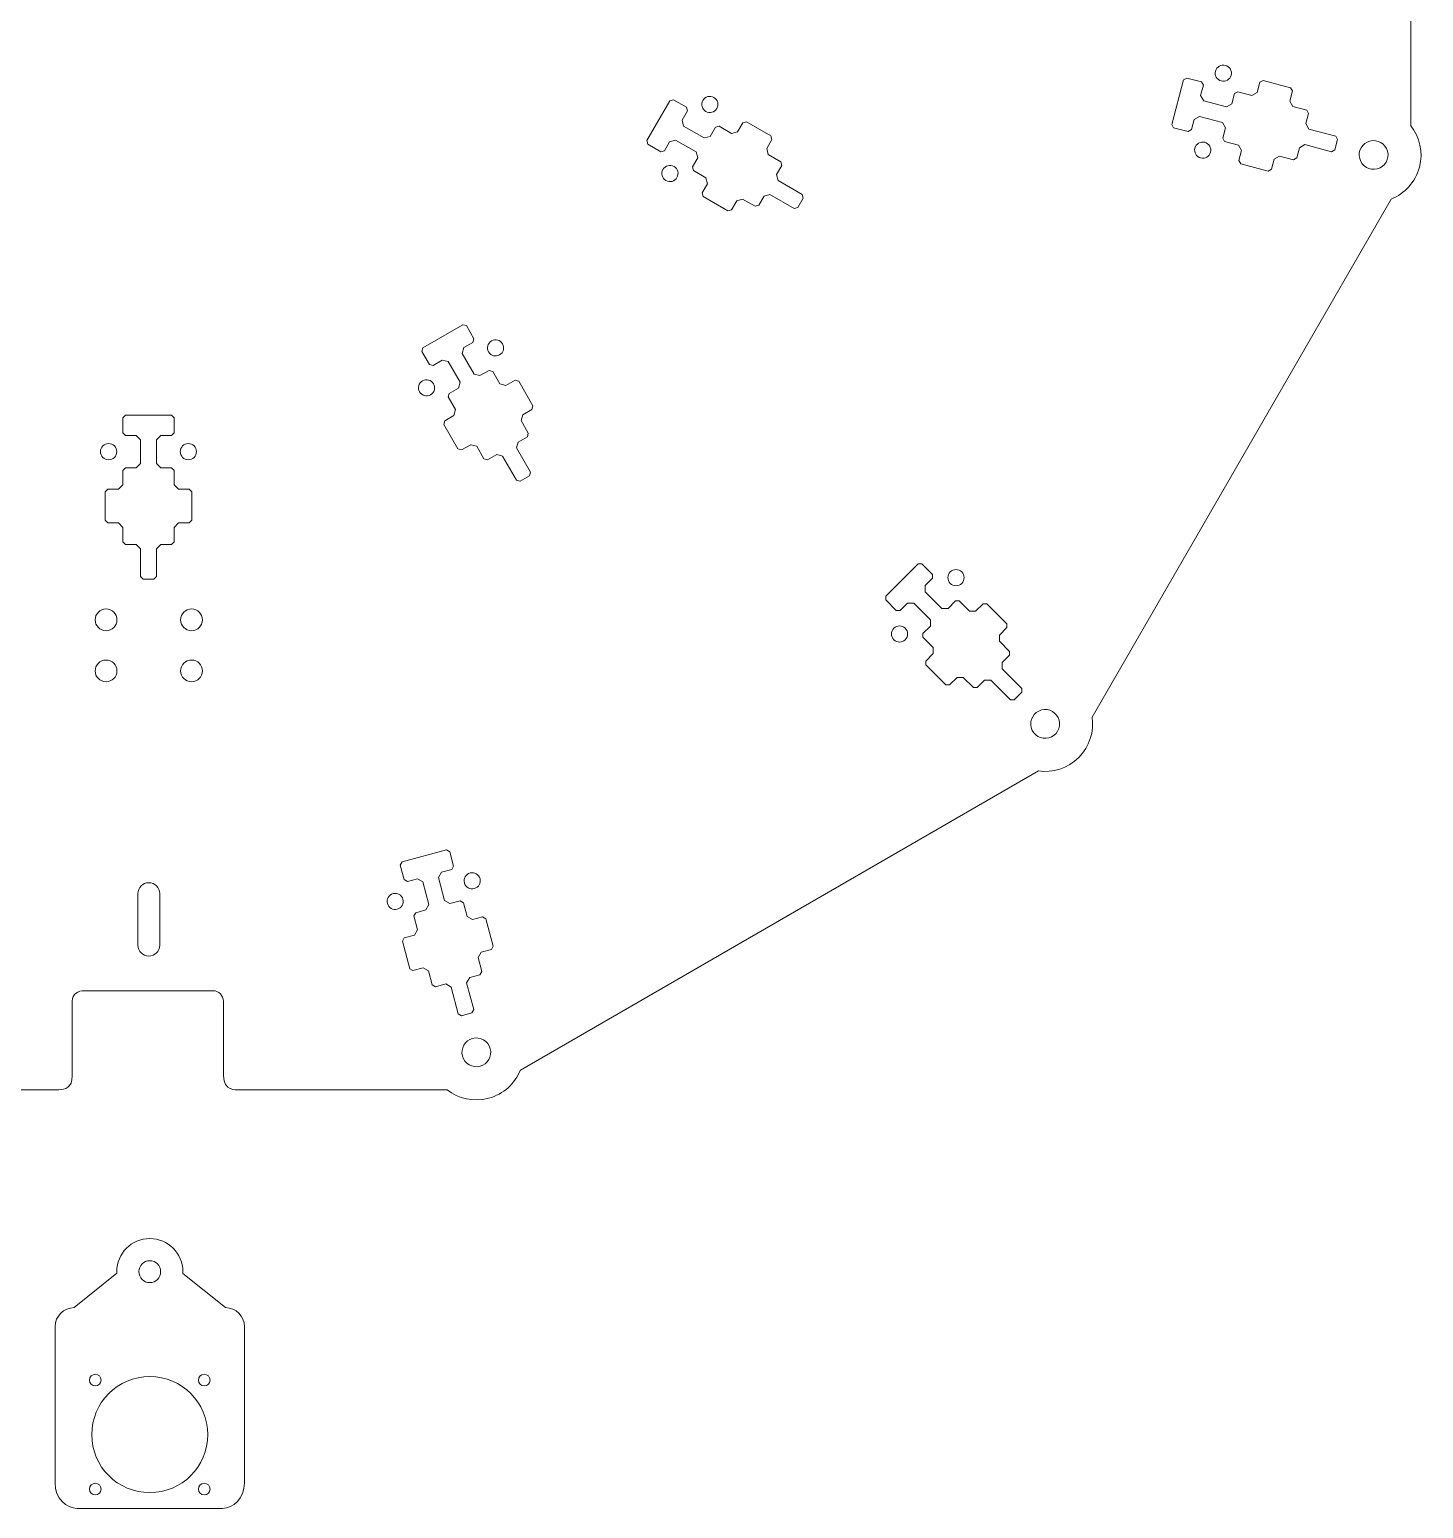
# Model space of a CAD drawing. Header units: inches. Extents: x 45.7 to 111.7, y -58.2 to -25.1.
# Drawn here: x 58.7 to 74.31, y -58.21 to -41.64 of the extents above; entities that cross this region are included whole.
import ezdxf

# ---------------------------------------------------------------- set-up
doc = ezdxf.new("R2010")
doc.units = ezdxf.units.IN
doc.header["$MEASUREMENT"] = 0
doc.layers.add('photopizza_v7_700mm', color=7, linetype='Continuous', lineweight=0)

msp = doc.modelspace()

# ---------------------------------------------------------------- linework, layer by layer
at = {"layer": 'photopizza_v7_700mm', "color": 1, "lineweight": 9, "true_color": 0xff0000}
for points, knots in [([(56.678, -53.517), (56.678, -53.517), (59.029, -53.517), (59.029, -53.517), (59.029, -53.517), (59.029, -53.517), (59.029, -53.517), (59.1, -53.516), (59.18, -53.494), (59.181, -53.362), (59.181, -53.362), (59.181, -52.526), (59.181, -52.526), (59.181, -52.442), (59.246, -52.408), (59.321, -52.408), (59.321, -52.408), (60.756, -52.408), (60.756, -52.408), (60.821, -52.408), (60.874, -52.461), (60.874, -52.526), (60.874, -52.526), (60.874, -53.362), (60.874, -53.362), (60.875, -53.536), (61.027, -53.514), (61.028, -53.517), (61.028, -53.517), (63.379, -53.517), (63.379, -53.517), (63.506, -53.616), (63.677, -53.657), (63.844, -53.612), (64.012, -53.567), (64.14, -53.446), (64.2, -53.297), (64.2, -53.297), (70.003, -49.946), (70.003, -49.946), (70.163, -49.969), (70.331, -49.918), (70.454, -49.796), (70.577, -49.673), (70.627, -49.505), (70.604, -49.345), (70.604, -49.345), (73.955, -43.542), (73.955, -43.542), (74.105, -43.481), (74.225, -43.354), (74.27, -43.186), (74.315, -43.018), (74.274, -42.848), (74.175, -42.721), (74.175, -42.721), (74.175, -36.019), (74.175, -36.019), (74.274, -35.892), (74.315, -35.722), (74.27, -35.554), (74.225, -35.386), (74.105, -35.259), (73.955, -35.199), (73.955, -35.199), (70.604, -29.395), (70.604, -29.395), (70.627, -29.235), (70.577, -29.067), (70.454, -28.944), (70.331, -28.822), (70.163, -28.772), (70.004, -28.794), (70.004, -28.794), (64.2, -25.443), (64.2, -25.443), (64.139, -25.294), (64.012, -25.173), (63.844, -25.128), (63.677, -25.084), (63.506, -25.124), (63.379, -25.223), (63.379, -25.223), (56.677, -25.223), (56.677, -25.223), (56.55, -25.124), (56.38, -25.084), (56.212, -25.128), (56.045, -25.173), (55.917, -25.294), (55.857, -25.443), (55.857, -25.443), (50.053, -28.794), (50.053, -28.794), (49.893, -28.772), (49.726, -28.822), (49.603, -28.945), (49.48, -29.067), (49.43, -29.235), (49.452, -29.395), (49.452, -29.395), (46.102, -35.199), (46.102, -35.199), (45.952, -35.259), (45.832, -35.386), (45.787, -35.554), (45.742, -35.722), (45.782, -35.892), (45.882, -36.019), (45.882, -36.019), (45.882, -42.721), (45.882, -42.721), (45.782, -42.848), (45.742, -43.018), (45.787, -43.186), (45.832, -43.354), (45.952, -43.481), (46.102, -43.542), (46.102, -43.542), (49.452, -49.345), (49.452, -49.345), (49.43, -49.505), (49.48, -49.673), (49.603, -49.796), (49.726, -49.919), (49.894, -49.969), (50.053, -49.946), (50.053, -49.946), (55.857, -53.297), (55.857, -53.297), (55.917, -53.446), (56.044, -53.567), (56.212, -53.612), (56.38, -53.657), (56.551, -53.616), (56.678, -53.517), (56.678, -53.517), (56.678, -53.517), (56.678, -53.517)], [0, 0, 0, 0, 1, 1, 1, 2, 2, 2, 3, 3, 3, 4, 4, 4, 5, 5, 5, 6, 6, 6, 7, 7, 7, 8, 8, 8, 9, 9, 9, 10, 10, 10, 11, 11, 11, 12, 12, 12, 13, 13, 13, 14, 14, 14, 15, 15, 15, 16, 16, 16, 17, 17, 17, 18, 18, 18, 19, 19, 19, 20, 20, 20, 21, 21, 21, 22, 22, 22, 23, 23, 23, 24, 24, 24, 25, 25, 25, 26, 26, 26, 27, 27, 27, 28, 28, 28, 29, 29, 29, 30, 30, 30, 31, 31, 31, 32, 32, 32, 33, 33, 33, 34, 34, 34, 35, 35, 35, 36, 36, 36, 37, 37, 37, 38, 38, 38, 39, 39, 39, 40, 40, 40, 41, 41, 41, 42, 42, 42, 43, 43, 43, 44, 44, 44, 45, 45, 45, 46, 46, 46, 46]), ([(71.986, -42.109), (71.999, -42.06), (72.049, -42.032), (72.097, -42.045), (72.146, -42.058), (72.174, -42.107), (72.161, -42.156), (72.148, -42.204), (72.099, -42.233), (72.05, -42.22), (72.002, -42.207), (71.973, -42.157), (71.986, -42.109), (71.986, -42.109), (71.986, -42.109), (71.986, -42.109)], [0, 0, 0, 0, 1, 1, 1, 2, 2, 2, 3, 3, 3, 4, 4, 4, 5, 5, 5, 5]), ([(71.819, -42.382), (71.819, -42.382), (71.854, -42.442), (71.854, -42.442), (71.854, -42.442), (72.11, -42.51), (72.11, -42.51), (72.11, -42.51), (72.169, -42.476), (72.169, -42.476), (72.169, -42.476), (72.2, -42.362), (72.2, -42.362), (72.2, -42.362), (72.236, -42.34), (72.236, -42.34), (72.236, -42.34), (72.393, -42.382), (72.393, -42.382), (72.393, -42.382), (72.452, -42.348), (72.452, -42.348), (72.452, -42.348), (72.483, -42.234), (72.483, -42.234), (72.483, -42.234), (72.519, -42.213), (72.519, -42.213), (72.519, -42.213), (72.827, -42.295), (72.827, -42.295), (72.827, -42.295), (72.848, -42.331), (72.848, -42.331), (72.848, -42.331), (72.817, -42.446), (72.817, -42.446), (72.817, -42.446), (72.852, -42.505), (72.852, -42.505), (72.852, -42.505), (73.008, -42.547), (73.008, -42.547), (73.008, -42.547), (73.029, -42.584), (73.029, -42.584), (73.029, -42.584), (72.998, -42.698), (72.998, -42.698), (72.998, -42.698), (73.033, -42.758), (73.033, -42.758), (73.033, -42.758), (73.333, -42.838), (73.333, -42.838), (73.333, -42.838), (73.354, -42.875), (73.354, -42.875), (73.354, -42.875), (73.323, -42.992), (73.323, -42.992), (73.323, -42.992), (73.286, -43.013), (73.286, -43.013), (73.286, -43.013), (72.986, -42.933), (72.986, -42.933), (72.986, -42.933), (72.926, -42.967), (72.926, -42.967), (72.926, -42.967), (72.896, -43.081), (72.896, -43.081), (72.896, -43.081), (72.859, -43.102), (72.859, -43.102), (72.859, -43.102), (72.703, -43.061), (72.703, -43.061), (72.703, -43.061), (72.643, -43.095), (72.643, -43.095), (72.643, -43.095), (72.613, -43.209), (72.613, -43.209), (72.613, -43.209), (72.576, -43.23), (72.576, -43.23), (72.576, -43.23), (72.269, -43.148), (72.269, -43.148), (72.269, -43.148), (72.248, -43.111), (72.248, -43.111), (72.248, -43.111), (72.278, -42.997), (72.278, -42.997), (72.278, -42.997), (72.244, -42.938), (72.244, -42.938), (72.244, -42.938), (72.088, -42.896), (72.088, -42.896), (72.088, -42.896), (72.067, -42.859), (72.067, -42.859), (72.067, -42.859), (72.097, -42.745), (72.097, -42.745), (72.097, -42.745), (72.063, -42.685), (72.063, -42.685), (72.063, -42.685), (71.807, -42.617), (71.807, -42.617), (71.807, -42.617), (71.747, -42.651), (71.747, -42.651), (71.747, -42.651), (71.717, -42.765), (71.717, -42.765), (71.717, -42.765), (71.68, -42.787), (71.68, -42.787), (71.68, -42.787), (71.517, -42.743), (71.517, -42.743), (71.517, -42.743), (71.496, -42.706), (71.496, -42.706), (71.496, -42.706), (71.629, -42.209), (71.629, -42.209), (71.629, -42.209), (71.666, -42.188), (71.666, -42.188), (71.666, -42.188), (71.829, -42.231), (71.829, -42.231), (71.829, -42.231), (71.85, -42.268), (71.85, -42.268), (71.85, -42.268), (71.819, -42.382), (71.819, -42.382), (71.819, -42.382), (71.819, -42.382), (71.819, -42.382)], [0, 0, 0, 0, 1, 1, 1, 2, 2, 2, 3, 3, 3, 4, 4, 4, 5, 5, 5, 6, 6, 6, 7, 7, 7, 8, 8, 8, 9, 9, 9, 10, 10, 10, 11, 11, 11, 12, 12, 12, 13, 13, 13, 14, 14, 14, 15, 15, 15, 16, 16, 16, 17, 17, 17, 18, 18, 18, 19, 19, 19, 20, 20, 20, 21, 21, 21, 22, 22, 22, 23, 23, 23, 24, 24, 24, 25, 25, 25, 26, 26, 26, 27, 27, 27, 28, 28, 28, 29, 29, 29, 30, 30, 30, 31, 31, 31, 32, 32, 32, 33, 33, 33, 34, 34, 34, 35, 35, 35, 36, 36, 36, 37, 37, 37, 38, 38, 38, 39, 39, 39, 40, 40, 40, 41, 41, 41, 42, 42, 42, 43, 43, 43, 44, 44, 44, 45, 45, 45, 46, 46, 46, 47, 47, 47, 48, 48, 48, 49, 49, 49, 49]), ([(66.244, -42.438), (66.269, -42.394), (66.324, -42.38), (66.368, -42.405), (66.411, -42.43), (66.426, -42.485), (66.401, -42.528), (66.376, -42.572), (66.32, -42.586), (66.277, -42.561), (66.234, -42.536), (66.219, -42.481), (66.244, -42.438), (66.244, -42.438), (66.244, -42.438), (66.244, -42.438)], [0, 0, 0, 0, 1, 1, 1, 2, 2, 2, 3, 3, 3, 4, 4, 4, 5, 5, 5, 5]), ([(66.012, -42.658), (66.012, -42.658), (66.029, -42.725), (66.029, -42.725), (66.029, -42.725), (66.259, -42.858), (66.259, -42.858), (66.259, -42.858), (66.325, -42.84), (66.325, -42.84), (66.325, -42.84), (66.385, -42.737), (66.385, -42.737), (66.385, -42.737), (66.425, -42.726), (66.425, -42.726), (66.425, -42.726), (66.565, -42.807), (66.565, -42.807), (66.565, -42.807), (66.632, -42.789), (66.632, -42.789), (66.632, -42.789), (66.691, -42.687), (66.691, -42.687), (66.691, -42.687), (66.732, -42.676), (66.732, -42.676), (66.732, -42.676), (67.007, -42.835), (67.007, -42.835), (67.007, -42.835), (67.018, -42.876), (67.018, -42.876), (67.018, -42.876), (66.959, -42.978), (66.959, -42.978), (66.959, -42.978), (66.977, -43.045), (66.977, -43.045), (66.977, -43.045), (67.117, -43.126), (67.117, -43.126), (67.117, -43.126), (67.128, -43.166), (67.128, -43.166), (67.128, -43.166), (67.069, -43.269), (67.069, -43.269), (67.069, -43.269), (67.086, -43.335), (67.086, -43.335), (67.086, -43.335), (67.356, -43.491), (67.356, -43.491), (67.356, -43.491), (67.367, -43.532), (67.367, -43.532), (67.367, -43.532), (67.306, -43.637), (67.306, -43.637), (67.306, -43.637), (67.265, -43.648), (67.265, -43.648), (67.265, -43.648), (66.996, -43.492), (66.996, -43.492), (66.996, -43.492), (66.929, -43.51), (66.929, -43.51), (66.929, -43.51), (66.87, -43.612), (66.87, -43.612), (66.87, -43.612), (66.829, -43.623), (66.829, -43.623), (66.829, -43.623), (66.689, -43.543), (66.689, -43.543), (66.689, -43.543), (66.623, -43.561), (66.623, -43.561), (66.623, -43.561), (66.564, -43.663), (66.564, -43.663), (66.564, -43.663), (66.523, -43.674), (66.523, -43.674), (66.523, -43.674), (66.247, -43.515), (66.247, -43.515), (66.247, -43.515), (66.237, -43.474), (66.237, -43.474), (66.237, -43.474), (66.296, -43.372), (66.296, -43.372), (66.296, -43.372), (66.278, -43.305), (66.278, -43.305), (66.278, -43.305), (66.138, -43.224), (66.138, -43.224), (66.138, -43.224), (66.127, -43.183), (66.127, -43.183), (66.127, -43.183), (66.186, -43.081), (66.186, -43.081), (66.186, -43.081), (66.169, -43.014), (66.169, -43.014), (66.169, -43.014), (65.939, -42.882), (65.939, -42.882), (65.939, -42.882), (65.872, -42.9), (65.872, -42.9), (65.872, -42.9), (65.813, -43.002), (65.813, -43.002), (65.813, -43.002), (65.773, -43.013), (65.773, -43.013), (65.773, -43.013), (65.626, -42.929), (65.626, -42.929), (65.626, -42.929), (65.616, -42.888), (65.616, -42.888), (65.616, -42.888), (65.873, -42.442), (65.873, -42.442), (65.873, -42.442), (65.914, -42.431), (65.914, -42.431), (65.914, -42.431), (66.06, -42.515), (66.06, -42.515), (66.06, -42.515), (66.071, -42.556), (66.071, -42.556), (66.071, -42.556), (66.012, -42.658), (66.012, -42.658)], [0, 0, 0, 0, 1, 1, 1, 2, 2, 2, 3, 3, 3, 4, 4, 4, 5, 5, 5, 6, 6, 6, 7, 7, 7, 8, 8, 8, 9, 9, 9, 10, 10, 10, 11, 11, 11, 12, 12, 12, 13, 13, 13, 14, 14, 14, 15, 15, 15, 16, 16, 16, 17, 17, 17, 18, 18, 18, 19, 19, 19, 20, 20, 20, 21, 21, 21, 22, 22, 22, 23, 23, 23, 24, 24, 24, 25, 25, 25, 26, 26, 26, 27, 27, 27, 28, 28, 28, 29, 29, 29, 30, 30, 30, 31, 31, 31, 32, 32, 32, 33, 33, 33, 34, 34, 34, 35, 35, 35, 36, 36, 36, 37, 37, 37, 38, 38, 38, 39, 39, 39, 40, 40, 40, 41, 41, 41, 42, 42, 42, 43, 43, 43, 44, 44, 44, 45, 45, 45, 46, 46, 46, 47, 47, 47, 48, 48, 48, 48]), ([(73.715, -42.893), (73.629, -42.916), (73.578, -43.005), (73.601, -43.09), (73.624, -43.176), (73.713, -43.227), (73.798, -43.204), (73.884, -43.181), (73.936, -43.092), (73.913, -43.007), (73.89, -42.921), (73.801, -42.87), (73.715, -42.893)], [0, 0, 0, 0, 1, 1, 1, 2, 2, 2, 3, 3, 3, 4, 4, 4, 4]), ([(71.755, -42.971), (71.768, -42.923), (71.818, -42.895), (71.866, -42.907), (71.914, -42.92), (71.943, -42.97), (71.93, -43.018), (71.917, -43.067), (71.868, -43.095), (71.819, -43.082), (71.771, -43.069), (71.742, -43.02), (71.755, -42.971), (71.755, -42.971), (71.755, -42.971), (71.755, -42.971)], [0, 0, 0, 0, 1, 1, 1, 2, 2, 2, 3, 3, 3, 4, 4, 4, 5, 5, 5, 5]), ([(65.797, -43.211), (65.822, -43.168), (65.878, -43.153), (65.921, -43.178), (65.964, -43.203), (65.979, -43.258), (65.954, -43.302), (65.929, -43.345), (65.874, -43.36), (65.83, -43.335), (65.787, -43.31), (65.772, -43.255), (65.797, -43.211), (65.797, -43.211), (65.797, -43.211), (65.797, -43.211)], [0, 0, 0, 0, 1, 1, 1, 2, 2, 2, 3, 3, 3, 4, 4, 4, 5, 5, 5, 5]), ([(63.566, -45.206), (63.566, -45.206), (63.548, -45.273), (63.548, -45.273), (63.548, -45.273), (63.681, -45.502), (63.681, -45.502), (63.681, -45.502), (63.747, -45.52), (63.747, -45.52), (63.747, -45.52), (63.849, -45.461), (63.849, -45.461), (63.849, -45.461), (63.89, -45.472), (63.89, -45.472), (63.89, -45.472), (63.971, -45.612), (63.971, -45.612), (63.971, -45.612), (64.038, -45.63), (64.038, -45.63), (64.038, -45.63), (64.14, -45.571), (64.14, -45.571), (64.14, -45.571), (64.181, -45.581), (64.181, -45.581), (64.181, -45.581), (64.34, -45.857), (64.34, -45.857), (64.34, -45.857), (64.329, -45.898), (64.329, -45.898), (64.329, -45.898), (64.227, -45.957), (64.227, -45.957), (64.227, -45.957), (64.209, -46.023), (64.209, -46.023), (64.209, -46.023), (64.289, -46.163), (64.289, -46.163), (64.289, -46.163), (64.279, -46.204), (64.279, -46.204), (64.279, -46.204), (64.176, -46.263), (64.176, -46.263), (64.176, -46.263), (64.158, -46.33), (64.158, -46.33), (64.158, -46.33), (64.314, -46.599), (64.314, -46.599), (64.314, -46.599), (64.303, -46.64), (64.303, -46.64), (64.303, -46.64), (64.198, -46.701), (64.198, -46.701), (64.198, -46.701), (64.157, -46.69), (64.157, -46.69), (64.157, -46.69), (64.001, -46.42), (64.001, -46.42), (64.001, -46.42), (63.935, -46.403), (63.935, -46.403), (63.935, -46.403), (63.833, -46.462), (63.833, -46.462), (63.833, -46.462), (63.792, -46.451), (63.792, -46.451), (63.792, -46.451), (63.711, -46.311), (63.711, -46.311), (63.711, -46.311), (63.644, -46.293), (63.644, -46.293), (63.644, -46.293), (63.542, -46.352), (63.542, -46.352), (63.542, -46.352), (63.501, -46.341), (63.501, -46.341), (63.501, -46.341), (63.342, -46.066), (63.342, -46.066), (63.342, -46.066), (63.353, -46.025), (63.353, -46.025), (63.353, -46.025), (63.455, -45.966), (63.455, -45.966), (63.455, -45.966), (63.473, -45.899), (63.473, -45.899), (63.473, -45.899), (63.392, -45.759), (63.392, -45.759), (63.392, -45.759), (63.403, -45.719), (63.403, -45.719), (63.403, -45.719), (63.506, -45.659), (63.506, -45.659), (63.506, -45.659), (63.524, -45.593), (63.524, -45.593), (63.524, -45.593), (63.391, -45.363), (63.391, -45.363), (63.391, -45.363), (63.325, -45.346), (63.325, -45.346), (63.325, -45.346), (63.222, -45.405), (63.222, -45.405), (63.222, -45.405), (63.181, -45.394), (63.181, -45.394), (63.181, -45.394), (63.097, -45.248), (63.097, -45.248), (63.097, -45.248), (63.108, -45.207), (63.108, -45.207), (63.108, -45.207), (63.554, -44.95), (63.554, -44.95), (63.554, -44.95), (63.595, -44.96), (63.595, -44.96), (63.595, -44.96), (63.679, -45.106), (63.679, -45.106), (63.679, -45.106), (63.668, -45.147), (63.668, -45.147), (63.668, -45.147), (63.566, -45.206), (63.566, -45.206), (63.566, -45.206), (63.566, -45.206), (63.566, -45.206)], [0, 0, 0, 0, 1, 1, 1, 2, 2, 2, 3, 3, 3, 4, 4, 4, 5, 5, 5, 6, 6, 6, 7, 7, 7, 8, 8, 8, 9, 9, 9, 10, 10, 10, 11, 11, 11, 12, 12, 12, 13, 13, 13, 14, 14, 14, 15, 15, 15, 16, 16, 16, 17, 17, 17, 18, 18, 18, 19, 19, 19, 20, 20, 20, 21, 21, 21, 22, 22, 22, 23, 23, 23, 24, 24, 24, 25, 25, 25, 26, 26, 26, 27, 27, 27, 28, 28, 28, 29, 29, 29, 30, 30, 30, 31, 31, 31, 32, 32, 32, 33, 33, 33, 34, 34, 34, 35, 35, 35, 36, 36, 36, 37, 37, 37, 38, 38, 38, 39, 39, 39, 40, 40, 40, 41, 41, 41, 42, 42, 42, 43, 43, 43, 44, 44, 44, 45, 45, 45, 46, 46, 46, 47, 47, 47, 48, 48, 48, 49, 49, 49, 49]), ([(63.877, -45.131), (63.921, -45.106), (63.976, -45.121), (64.001, -45.164), (64.026, -45.208), (64.011, -45.263), (63.968, -45.288), (63.925, -45.313), (63.869, -45.298), (63.844, -45.255), (63.819, -45.212), (63.834, -45.156), (63.877, -45.131), (63.877, -45.131), (63.877, -45.131), (63.877, -45.131)], [0, 0, 0, 0, 1, 1, 1, 2, 2, 2, 3, 3, 3, 4, 4, 4, 5, 5, 5, 5]), ([(63.104, -45.578), (63.147, -45.553), (63.202, -45.568), (63.227, -45.611), (63.252, -45.654), (63.238, -45.71), (63.194, -45.735), (63.151, -45.76), (63.096, -45.745), (63.071, -45.701), (63.046, -45.658), (63.06, -45.603), (63.104, -45.578), (63.104, -45.578), (63.104, -45.578), (63.104, -45.578)], [0, 0, 0, 0, 1, 1, 1, 2, 2, 2, 3, 3, 3, 4, 4, 4, 5, 5, 5, 5]), ([(60.174, -46.19), (60.174, -46.19), (60.125, -46.238), (60.125, -46.238), (60.125, -46.238), (60.125, -46.504), (60.125, -46.504), (60.125, -46.504), (60.174, -46.552), (60.174, -46.552), (60.174, -46.552), (60.292, -46.552), (60.292, -46.552), (60.292, -46.552), (60.322, -46.582), (60.322, -46.582), (60.322, -46.582), (60.322, -46.744), (60.322, -46.744), (60.322, -46.744), (60.371, -46.792), (60.371, -46.792), (60.371, -46.792), (60.489, -46.792), (60.489, -46.792), (60.489, -46.792), (60.519, -46.822), (60.519, -46.822), (60.519, -46.822), (60.519, -47.14), (60.519, -47.14), (60.519, -47.14), (60.489, -47.17), (60.489, -47.17), (60.489, -47.17), (60.371, -47.17), (60.371, -47.17), (60.371, -47.17), (60.322, -47.219), (60.322, -47.219), (60.322, -47.219), (60.322, -47.381), (60.322, -47.381), (60.322, -47.381), (60.292, -47.41), (60.292, -47.41), (60.292, -47.41), (60.174, -47.41), (60.174, -47.41), (60.174, -47.41), (60.125, -47.459), (60.125, -47.459), (60.125, -47.459), (60.125, -47.77), (60.125, -47.77), (60.125, -47.77), (60.095, -47.8), (60.095, -47.8), (60.095, -47.8), (59.974, -47.8), (59.974, -47.8), (59.974, -47.8), (59.944, -47.77), (59.944, -47.77), (59.944, -47.77), (59.944, -47.459), (59.944, -47.459), (59.944, -47.459), (59.895, -47.41), (59.895, -47.41), (59.895, -47.41), (59.777, -47.41), (59.777, -47.41), (59.777, -47.41), (59.747, -47.381), (59.747, -47.381), (59.747, -47.381), (59.747, -47.219), (59.747, -47.219), (59.747, -47.219), (59.698, -47.17), (59.698, -47.17), (59.698, -47.17), (59.58, -47.17), (59.58, -47.17), (59.58, -47.17), (59.55, -47.14), (59.55, -47.14), (59.55, -47.14), (59.55, -46.822), (59.55, -46.822), (59.55, -46.822), (59.58, -46.792), (59.58, -46.792), (59.58, -46.792), (59.698, -46.792), (59.698, -46.792), (59.698, -46.792), (59.747, -46.744), (59.747, -46.744), (59.747, -46.744), (59.747, -46.582), (59.747, -46.582), (59.747, -46.582), (59.777, -46.552), (59.777, -46.552), (59.777, -46.552), (59.895, -46.552), (59.895, -46.552), (59.895, -46.552), (59.944, -46.504), (59.944, -46.504), (59.944, -46.504), (59.944, -46.239), (59.944, -46.239), (59.944, -46.239), (59.895, -46.19), (59.895, -46.19), (59.895, -46.19), (59.777, -46.19), (59.777, -46.19), (59.777, -46.19), (59.747, -46.16), (59.747, -46.16), (59.747, -46.16), (59.747, -45.992), (59.747, -45.992), (59.747, -45.992), (59.777, -45.962), (59.777, -45.962), (59.777, -45.962), (60.292, -45.962), (60.292, -45.962), (60.292, -45.962), (60.322, -45.992), (60.322, -45.992), (60.322, -45.992), (60.322, -46.16), (60.322, -46.16), (60.322, -46.16), (60.292, -46.19), (60.292, -46.19), (60.292, -46.19), (60.174, -46.19), (60.174, -46.19), (60.174, -46.19), (60.174, -46.19), (60.174, -46.19)], [0, 0, 0, 0, 1, 1, 1, 2, 2, 2, 3, 3, 3, 4, 4, 4, 5, 5, 5, 6, 6, 6, 7, 7, 7, 8, 8, 8, 9, 9, 9, 10, 10, 10, 11, 11, 11, 12, 12, 12, 13, 13, 13, 14, 14, 14, 15, 15, 15, 16, 16, 16, 17, 17, 17, 18, 18, 18, 19, 19, 19, 20, 20, 20, 21, 21, 21, 22, 22, 22, 23, 23, 23, 24, 24, 24, 25, 25, 25, 26, 26, 26, 27, 27, 27, 28, 28, 28, 29, 29, 29, 30, 30, 30, 31, 31, 31, 32, 32, 32, 33, 33, 33, 34, 34, 34, 35, 35, 35, 36, 36, 36, 37, 37, 37, 38, 38, 38, 39, 39, 39, 40, 40, 40, 41, 41, 41, 42, 42, 42, 43, 43, 43, 44, 44, 44, 45, 45, 45, 46, 46, 46, 47, 47, 47, 48, 48, 48, 49, 49, 49, 49]), ([(59.588, -46.281), (59.638, -46.281), (59.679, -46.321), (59.679, -46.371), (59.679, -46.421), (59.638, -46.462), (59.588, -46.462), (59.538, -46.462), (59.497, -46.421), (59.497, -46.371), (59.497, -46.321), (59.538, -46.281), (59.588, -46.281), (59.588, -46.281), (59.588, -46.281), (59.588, -46.281)], [0, 0, 0, 0, 1, 1, 1, 2, 2, 2, 3, 3, 3, 4, 4, 4, 5, 5, 5, 5]), ([(60.481, -46.281), (60.531, -46.281), (60.572, -46.321), (60.572, -46.371), (60.572, -46.421), (60.531, -46.462), (60.481, -46.462), (60.431, -46.462), (60.391, -46.421), (60.391, -46.371), (60.391, -46.321), (60.431, -46.281), (60.481, -46.281), (60.481, -46.281), (60.481, -46.281), (60.481, -46.281)], [0, 0, 0, 0, 1, 1, 1, 2, 2, 2, 3, 3, 3, 4, 4, 4, 5, 5, 5, 5]), ([(68.734, -47.871), (68.734, -47.871), (68.734, -47.94), (68.734, -47.94), (68.734, -47.94), (68.921, -48.127), (68.921, -48.127), (68.921, -48.127), (68.99, -48.127), (68.99, -48.127), (68.99, -48.127), (69.073, -48.043), (69.073, -48.043), (69.073, -48.043), (69.116, -48.043), (69.116, -48.043), (69.116, -48.043), (69.23, -48.158), (69.23, -48.158), (69.23, -48.158), (69.299, -48.157), (69.299, -48.157), (69.299, -48.157), (69.382, -48.074), (69.382, -48.074), (69.382, -48.074), (69.425, -48.074), (69.425, -48.074), (69.425, -48.074), (69.65, -48.299), (69.65, -48.299), (69.65, -48.299), (69.65, -48.341), (69.65, -48.341), (69.65, -48.341), (69.566, -48.425), (69.566, -48.425), (69.566, -48.425), (69.566, -48.494), (69.566, -48.494), (69.566, -48.494), (69.68, -48.608), (69.68, -48.608), (69.68, -48.608), (69.68, -48.65), (69.68, -48.65), (69.68, -48.65), (69.597, -48.734), (69.597, -48.734), (69.597, -48.734), (69.597, -48.803), (69.597, -48.803), (69.597, -48.803), (69.817, -49.023), (69.817, -49.023), (69.817, -49.023), (69.817, -49.065), (69.817, -49.065), (69.817, -49.065), (69.731, -49.151), (69.731, -49.151), (69.731, -49.151), (69.689, -49.151), (69.689, -49.151), (69.689, -49.151), (69.469, -48.931), (69.469, -48.931), (69.469, -48.931), (69.4, -48.931), (69.4, -48.931), (69.4, -48.931), (69.316, -49.014), (69.316, -49.014), (69.316, -49.014), (69.274, -49.014), (69.274, -49.014), (69.274, -49.014), (69.159, -48.9), (69.159, -48.9), (69.159, -48.9), (69.091, -48.9), (69.091, -48.9), (69.091, -48.9), (69.007, -48.984), (69.007, -48.984), (69.007, -48.984), (68.965, -48.984), (68.965, -48.984), (68.965, -48.984), (68.74, -48.759), (68.74, -48.759), (68.74, -48.759), (68.74, -48.717), (68.74, -48.717), (68.74, -48.717), (68.823, -48.633), (68.823, -48.633), (68.823, -48.633), (68.824, -48.564), (68.824, -48.564), (68.824, -48.564), (68.709, -48.45), (68.709, -48.45), (68.709, -48.45), (68.709, -48.408), (68.709, -48.408), (68.709, -48.408), (68.793, -48.324), (68.793, -48.324), (68.793, -48.324), (68.793, -48.255), (68.793, -48.255), (68.793, -48.255), (68.606, -48.068), (68.606, -48.068), (68.606, -48.068), (68.537, -48.068), (68.537, -48.068), (68.537, -48.068), (68.453, -48.151), (68.453, -48.151), (68.453, -48.151), (68.411, -48.151), (68.411, -48.151), (68.411, -48.151), (68.292, -48.032), (68.292, -48.032), (68.292, -48.032), (68.292, -47.99), (68.292, -47.99), (68.292, -47.99), (68.656, -47.626), (68.656, -47.626), (68.656, -47.626), (68.698, -47.626), (68.698, -47.626), (68.698, -47.626), (68.817, -47.745), (68.817, -47.745), (68.817, -47.745), (68.817, -47.787), (68.817, -47.787), (68.817, -47.787), (68.734, -47.871), (68.734, -47.871), (68.734, -47.871), (68.734, -47.871), (68.734, -47.871)], [0, 0, 0, 0, 1, 1, 1, 2, 2, 2, 3, 3, 3, 4, 4, 4, 5, 5, 5, 6, 6, 6, 7, 7, 7, 8, 8, 8, 9, 9, 9, 10, 10, 10, 11, 11, 11, 12, 12, 12, 13, 13, 13, 14, 14, 14, 15, 15, 15, 16, 16, 16, 17, 17, 17, 18, 18, 18, 19, 19, 19, 20, 20, 20, 21, 21, 21, 22, 22, 22, 23, 23, 23, 24, 24, 24, 25, 25, 25, 26, 26, 26, 27, 27, 27, 28, 28, 28, 29, 29, 29, 30, 30, 30, 31, 31, 31, 32, 32, 32, 33, 33, 33, 34, 34, 34, 35, 35, 35, 36, 36, 36, 37, 37, 37, 38, 38, 38, 39, 39, 39, 40, 40, 40, 41, 41, 41, 42, 42, 42, 43, 43, 43, 44, 44, 44, 45, 45, 45, 46, 46, 46, 47, 47, 47, 48, 48, 48, 49, 49, 49, 49]), ([(69.015, -47.718), (69.05, -47.682), (69.108, -47.682), (69.143, -47.718), (69.178, -47.753), (69.178, -47.81), (69.143, -47.846), (69.108, -47.881), (69.05, -47.881), (69.015, -47.846), (68.98, -47.81), (68.98, -47.753), (69.015, -47.718), (69.015, -47.718), (69.015, -47.718), (69.015, -47.718)], [0, 0, 0, 0, 1, 1, 1, 2, 2, 2, 3, 3, 3, 4, 4, 4, 5, 5, 5, 5]), ([(59.559, -48.377), (59.626, -48.377), (59.681, -48.322), (59.681, -48.255), (59.681, -48.187), (59.626, -48.133), (59.559, -48.133), (59.492, -48.133), (59.437, -48.187), (59.437, -48.255), (59.437, -48.322), (59.492, -48.377), (59.559, -48.377)], [0, 0, 0, 0, 1, 1, 1, 2, 2, 2, 3, 3, 3, 4, 4, 4, 4]), ([(60.517, -48.377), (60.585, -48.377), (60.639, -48.322), (60.639, -48.255), (60.639, -48.187), (60.585, -48.133), (60.517, -48.133), (60.45, -48.133), (60.395, -48.187), (60.395, -48.255), (60.395, -48.322), (60.45, -48.377), (60.517, -48.377)], [0, 0, 0, 0, 1, 1, 1, 2, 2, 2, 3, 3, 3, 4, 4, 4, 4]), ([(68.383, -48.349), (68.419, -48.314), (68.476, -48.314), (68.511, -48.349), (68.547, -48.385), (68.547, -48.442), (68.511, -48.477), (68.476, -48.513), (68.419, -48.513), (68.383, -48.477), (68.348, -48.442), (68.348, -48.385), (68.383, -48.349), (68.383, -48.349), (68.383, -48.349), (68.383, -48.349)], [0, 0, 0, 0, 1, 1, 1, 2, 2, 2, 3, 3, 3, 4, 4, 4, 5, 5, 5, 5]), ([(59.559, -48.949), (59.626, -48.949), (59.681, -48.894), (59.681, -48.827), (59.681, -48.759), (59.626, -48.705), (59.559, -48.705), (59.492, -48.705), (59.437, -48.759), (59.437, -48.827), (59.437, -48.894), (59.492, -48.949), (59.559, -48.949)], [0, 0, 0, 0, 1, 1, 1, 2, 2, 2, 3, 3, 3, 4, 4, 4, 4]), ([(60.517, -48.949), (60.585, -48.949), (60.639, -48.894), (60.639, -48.827), (60.639, -48.759), (60.585, -48.705), (60.517, -48.705), (60.45, -48.705), (60.395, -48.759), (60.395, -48.827), (60.395, -48.894), (60.45, -48.949), (60.517, -48.949)], [0, 0, 0, 0, 1, 1, 1, 2, 2, 2, 3, 3, 3, 4, 4, 4, 4]), ([(70.036, -49.264), (69.951, -49.287), (69.899, -49.376), (69.922, -49.462), (69.945, -49.547), (70.034, -49.599), (70.12, -49.576), (70.206, -49.553), (70.257, -49.464), (70.234, -49.378), (70.211, -49.292), (70.122, -49.241), (70.036, -49.264)], [0, 0, 0, 0, 1, 1, 1, 2, 2, 2, 3, 3, 3, 4, 4, 4, 4]), ([(63.317, -51.081), (63.317, -51.081), (63.283, -51.141), (63.283, -51.141), (63.283, -51.141), (63.351, -51.397), (63.351, -51.397), (63.351, -51.397), (63.411, -51.431), (63.411, -51.431), (63.411, -51.431), (63.525, -51.401), (63.525, -51.401), (63.525, -51.401), (63.562, -51.422), (63.562, -51.422), (63.562, -51.422), (63.604, -51.578), (63.604, -51.578), (63.604, -51.578), (63.663, -51.612), (63.663, -51.612), (63.663, -51.612), (63.777, -51.582), (63.777, -51.582), (63.777, -51.582), (63.814, -51.603), (63.814, -51.603), (63.814, -51.603), (63.896, -51.91), (63.896, -51.91), (63.896, -51.91), (63.875, -51.947), (63.875, -51.947), (63.875, -51.947), (63.761, -51.977), (63.761, -51.977), (63.761, -51.977), (63.726, -52.037), (63.726, -52.037), (63.726, -52.037), (63.768, -52.193), (63.768, -52.193), (63.768, -52.193), (63.747, -52.23), (63.747, -52.23), (63.747, -52.23), (63.633, -52.26), (63.633, -52.26), (63.633, -52.26), (63.598, -52.32), (63.598, -52.32), (63.598, -52.32), (63.679, -52.62), (63.679, -52.62), (63.679, -52.62), (63.658, -52.657), (63.658, -52.657), (63.658, -52.657), (63.541, -52.688), (63.541, -52.688), (63.541, -52.688), (63.504, -52.667), (63.504, -52.667), (63.504, -52.667), (63.424, -52.367), (63.424, -52.367), (63.424, -52.367), (63.364, -52.332), (63.364, -52.332), (63.364, -52.332), (63.25, -52.363), (63.25, -52.363), (63.25, -52.363), (63.213, -52.342), (63.213, -52.342), (63.213, -52.342), (63.171, -52.186), (63.171, -52.186), (63.171, -52.186), (63.111, -52.151), (63.111, -52.151), (63.111, -52.151), (62.997, -52.182), (62.997, -52.182), (62.997, -52.182), (62.961, -52.161), (62.961, -52.161), (62.961, -52.161), (62.878, -51.853), (62.878, -51.853), (62.878, -51.853), (62.9, -51.817), (62.9, -51.817), (62.9, -51.817), (63.014, -51.786), (63.014, -51.786), (63.014, -51.786), (63.048, -51.727), (63.048, -51.727), (63.048, -51.727), (63.006, -51.57), (63.006, -51.57), (63.006, -51.57), (63.028, -51.534), (63.028, -51.534), (63.028, -51.534), (63.142, -51.503), (63.142, -51.503), (63.142, -51.503), (63.176, -51.444), (63.176, -51.444), (63.176, -51.444), (63.108, -51.188), (63.108, -51.188), (63.108, -51.188), (63.048, -51.153), (63.048, -51.153), (63.048, -51.153), (62.934, -51.184), (62.934, -51.184), (62.934, -51.184), (62.897, -51.163), (62.897, -51.163), (62.897, -51.163), (62.854, -51), (62.854, -51), (62.854, -51), (62.875, -50.963), (62.875, -50.963), (62.875, -50.963), (63.372, -50.83), (63.372, -50.83), (63.372, -50.83), (63.409, -50.851), (63.409, -50.851), (63.409, -50.851), (63.452, -51.014), (63.452, -51.014), (63.452, -51.014), (63.431, -51.051), (63.431, -51.051), (63.431, -51.051), (63.317, -51.081), (63.317, -51.081), (63.317, -51.081), (63.317, -51.081), (63.317, -51.081)], [0, 0, 0, 0, 1, 1, 1, 2, 2, 2, 3, 3, 3, 4, 4, 4, 5, 5, 5, 6, 6, 6, 7, 7, 7, 8, 8, 8, 9, 9, 9, 10, 10, 10, 11, 11, 11, 12, 12, 12, 13, 13, 13, 14, 14, 14, 15, 15, 15, 16, 16, 16, 17, 17, 17, 18, 18, 18, 19, 19, 19, 20, 20, 20, 21, 21, 21, 22, 22, 22, 23, 23, 23, 24, 24, 24, 25, 25, 25, 26, 26, 26, 27, 27, 27, 28, 28, 28, 29, 29, 29, 30, 30, 30, 31, 31, 31, 32, 32, 32, 33, 33, 33, 34, 34, 34, 35, 35, 35, 36, 36, 36, 37, 37, 37, 38, 38, 38, 39, 39, 39, 40, 40, 40, 41, 41, 41, 42, 42, 42, 43, 43, 43, 44, 44, 44, 45, 45, 45, 46, 46, 46, 47, 47, 47, 48, 48, 48, 49, 49, 49, 49]), ([(63.637, -51.089), (63.686, -51.076), (63.735, -51.105), (63.748, -51.153), (63.761, -51.202), (63.733, -51.251), (63.684, -51.264), (63.636, -51.277), (63.586, -51.248), (63.573, -51.2), (63.56, -51.152), (63.589, -51.102), (63.637, -51.089), (63.637, -51.089), (63.637, -51.089), (63.637, -51.089)], [0, 0, 0, 0, 1, 1, 1, 2, 2, 2, 3, 3, 3, 4, 4, 4, 5, 5, 5, 5]), ([(60.038, -52.021), (60.105, -52.021), (60.16, -51.966), (60.16, -51.899), (60.16, -51.899), (60.16, -51.32), (60.16, -51.32), (60.16, -51.253), (60.105, -51.198), (60.038, -51.198), (59.971, -51.198), (59.916, -51.253), (59.916, -51.32), (59.916, -51.32), (59.916, -51.899), (59.916, -51.899), (59.916, -51.966), (59.971, -52.021), (60.038, -52.021)], [0, 0, 0, 0, 1, 1, 1, 2, 2, 2, 3, 3, 3, 4, 4, 4, 5, 5, 5, 6, 6, 6, 6]), ([(62.775, -51.32), (62.823, -51.308), (62.873, -51.336), (62.885, -51.384), (62.898, -51.433), (62.87, -51.482), (62.821, -51.495), (62.773, -51.508), (62.724, -51.48), (62.711, -51.431), (62.698, -51.383), (62.726, -51.333), (62.775, -51.32), (62.775, -51.32), (62.775, -51.32), (62.775, -51.32)], [0, 0, 0, 0, 1, 1, 1, 2, 2, 2, 3, 3, 3, 4, 4, 4, 5, 5, 5, 5]), ([(63.665, -52.942), (63.579, -52.965), (63.528, -53.054), (63.551, -53.14), (63.574, -53.226), (63.663, -53.277), (63.749, -53.254), (63.834, -53.231), (63.886, -53.142), (63.863, -53.057), (63.84, -52.971), (63.751, -52.919), (63.665, -52.942)], [0, 0, 0, 0, 1, 1, 1, 2, 2, 2, 3, 3, 3, 4, 4, 4, 4])]:
    msp.add_open_spline(points, degree=3, knots=knots, dxfattribs=at)
at = {"layer": 'photopizza_v7_700mm', "color": 250, "lineweight": 9, "true_color": 0x2b2a29}
for points, knots in [([(60.896, -55.957), (60.896, -55.957), (60.419, -55.575), (60.419, -55.575), (60.419, -55.568), (60.42, -55.561), (60.42, -55.554), (60.42, -55.349), (60.254, -55.183), (60.049, -55.183), (59.845, -55.183), (59.679, -55.349), (59.679, -55.554), (59.679, -55.56), (59.679, -55.566), (59.679, -55.572), (59.679, -55.572), (59.203, -55.957), (59.203, -55.957), (59.085, -55.957), (58.988, -56.053), (58.988, -56.171), (58.988, -56.171), (58.988, -57.923), (58.988, -57.923), (58.988, -58.092), (59.116, -58.205), (59.234, -58.205), (59.234, -58.205), (60.864, -58.205), (60.864, -58.205), (60.982, -58.205), (61.11, -58.092), (61.11, -57.923), (61.11, -57.923), (61.11, -56.171), (61.11, -56.171), (61.11, -56.053), (61.013, -55.957), (60.896, -55.957)], [0, 0, 0, 0, 1, 1, 1, 2, 2, 2, 3, 3, 3, 4, 4, 4, 5, 5, 5, 6, 6, 6, 7, 7, 7, 8, 8, 8, 9, 9, 9, 10, 10, 10, 11, 11, 11, 12, 12, 12, 13, 13, 13, 13]), ([(59.927, -55.554), (59.927, -55.486), (59.982, -55.432), (60.049, -55.432), (60.117, -55.432), (60.171, -55.486), (60.171, -55.554), (60.171, -55.621), (60.117, -55.676), (60.049, -55.676), (59.982, -55.676), (59.927, -55.621), (59.927, -55.554), (59.927, -55.554), (59.927, -55.554), (59.927, -55.554)], [0, 0, 0, 0, 1, 1, 1, 2, 2, 2, 3, 3, 3, 4, 4, 4, 5, 5, 5, 5]), ([(59.439, -56.833), (59.475, -56.833), (59.504, -56.804), (59.504, -56.768), (59.504, -56.732), (59.475, -56.703), (59.439, -56.703), (59.403, -56.703), (59.374, -56.732), (59.374, -56.768), (59.374, -56.804), (59.403, -56.833), (59.439, -56.833), (59.439, -56.833), (59.439, -56.833), (59.439, -56.833)], [0, 0, 0, 0, 1, 1, 1, 2, 2, 2, 3, 3, 3, 4, 4, 4, 5, 5, 5, 5]), ([(60.049, -56.729), (60.408, -56.729), (60.699, -57.02), (60.699, -57.379), (60.699, -57.737), (60.408, -58.028), (60.049, -58.028), (60.049, -58.028), (60.049, -58.028), (60.049, -58.028), (60.049, -58.028), (60.049, -58.028), (60.049, -58.028), (59.69, -58.028), (59.399, -57.737), (59.399, -57.379), (59.399, -57.02), (59.69, -56.729), (60.049, -56.729), (60.049, -56.729), (60.049, -56.729), (60.049, -56.729)], [0, 0, 0, 0, 1, 1, 1, 2, 2, 2, 3, 3, 3, 4, 4, 4, 5, 5, 5, 6, 6, 6, 7, 7, 7, 7]), ([(60.659, -56.833), (60.623, -56.833), (60.594, -56.804), (60.594, -56.768), (60.594, -56.732), (60.623, -56.703), (60.659, -56.703), (60.695, -56.703), (60.724, -56.732), (60.724, -56.768), (60.724, -56.804), (60.695, -56.833), (60.659, -56.833), (60.659, -56.833), (60.659, -56.833), (60.659, -56.833)], [0, 0, 0, 0, 1, 1, 1, 2, 2, 2, 3, 3, 3, 4, 4, 4, 5, 5, 5, 5]), ([(59.439, -58.054), (59.475, -58.054), (59.504, -58.025), (59.504, -57.989), (59.504, -57.953), (59.475, -57.924), (59.439, -57.924), (59.403, -57.924), (59.374, -57.953), (59.374, -57.989), (59.374, -58.025), (59.403, -58.054), (59.439, -58.054), (59.439, -58.054), (59.439, -58.054), (59.439, -58.054)], [0, 0, 0, 0, 1, 1, 1, 2, 2, 2, 3, 3, 3, 4, 4, 4, 5, 5, 5, 5]), ([(60.659, -58.054), (60.623, -58.054), (60.594, -58.025), (60.594, -57.989), (60.594, -57.953), (60.623, -57.924), (60.659, -57.924), (60.695, -57.924), (60.724, -57.953), (60.724, -57.989), (60.724, -58.025), (60.695, -58.054), (60.659, -58.054), (60.659, -58.054), (60.659, -58.054), (60.659, -58.054)], [0, 0, 0, 0, 1, 1, 1, 2, 2, 2, 3, 3, 3, 4, 4, 4, 5, 5, 5, 5])]:
    msp.add_open_spline(points, degree=3, knots=knots, dxfattribs=at)

doc.saveas('drawing.dxf')
